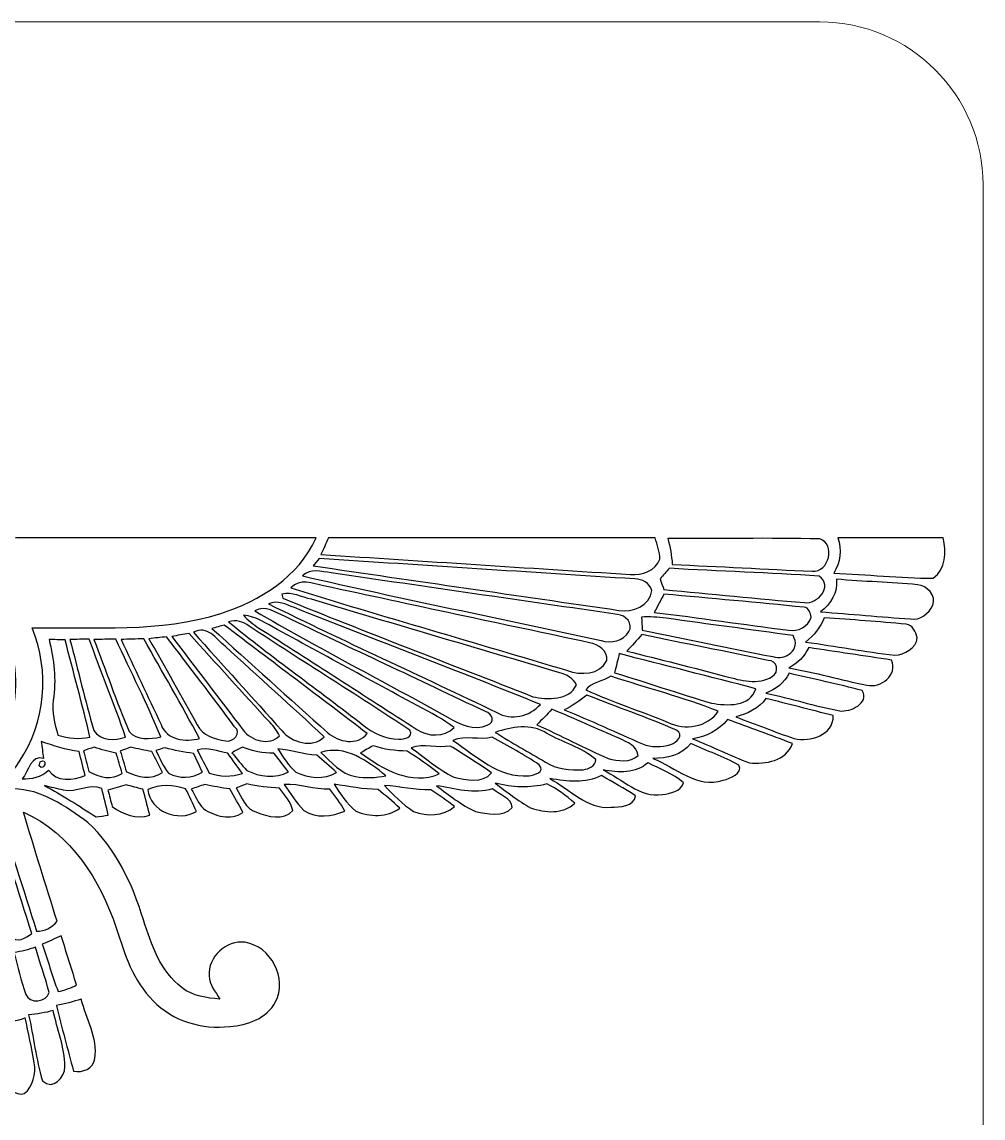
# Model space of a CAD drawing. Header units: millimetres. Extents: x -19.9 to 20.1, y -19.3 to 20.7.
# Drawn here: x 2.39 to 20.07, y 0.52 to 20.68 of the extents above; entities that cross this region are included whole.
import ezdxf

# ---------------------------------------------------------------- set-up
doc = ezdxf.new("R2010")
doc.units = ezdxf.units.MM
doc.header["$MEASUREMENT"] = 0
doc.layers.add('Layer 1', color=7, linetype='Continuous')

msp = doc.modelspace()

# ---------------------------------------------------------------- linework, layer by layer
at = {"layer": 'Layer 1', "color": 250, "lineweight": 18}
msp.add_open_spline([(-16.9282, 20.6845), (-16.9282, 20.6845), (17.0718, 20.6845), (17.0718, 20.6845), (18.7241, 20.6845), (20.0718, 19.3368), (20.0718, 17.6845), (20.0718, 17.6845), (20.0718, -16.3155), (20.0718, -16.3155), (20.0718, -17.9678), (18.7241, -19.3155), (17.0718, -19.3155), (17.0718, -19.3155), (-16.9282, -19.3155), (-16.9282, -19.3155), (-18.5805, -19.3155), (-19.9282, -17.9678), (-19.9282, -16.3155), (-19.9282, -16.3155), (-19.9282, 17.6845), (-19.9282, 17.6845), (-19.9282, 19.3368), (-18.5805, 20.6845), (-16.9282, 20.6845)], degree=3, knots=[0, 0, 0, 0, 0.125, 0.125, 0.125, 0.25, 0.25, 0.25, 0.375, 0.375, 0.375, 0.5, 0.5, 0.5, 0.625, 0.625, 0.625, 0.75, 0.75, 0.75, 0.875, 0.875, 0.875, 1, 1, 1, 1], dxfattribs=at)
at = {"layer": 'Layer 1', "color": 250}
for points, knots in [([(1.6316, 12.9882), (1.6076, 12.3867), (1.5568, 11.7877), (1.5085, 11.1883), (3.6071, 11.1965), (5.7065, 11.1912), (7.8048, 11.1905), (7.4831, 10.4786), (6.7751, 10.0305), (6.0522, 9.8033), (4.9308, 9.4439), (3.738, 9.5582), (2.5799, 9.5377), (2.9094, 8.7425), (2.8296, 7.7893), (2.3431, 7.0753), (1.7395, 6.1415), (0.5055, 5.685), (-0.5588, 6.0131), (-1.6626, 6.3182), (-2.4786, 7.4168), (-2.4391, 8.5637), (-2.4384, 8.8988), (-2.3502, 9.2244), (-2.2387, 9.5377), (-3.4477, 9.5631), (-4.6941, 9.4308), (-5.8642, 9.8083), (-6.5857, 10.0362), (-7.2824, 10.4902), (-7.6052, 11.1986), (-5.5855, 11.2056), (-3.5666, 11.2), (-1.5466, 11.2014), (-1.4873, 11.0299), (-1.4319, 10.8571), (-1.3811, 10.6825), (-1.3356, 10.6761), (-1.2898, 10.6726), (-1.2435, 10.6719), (-1.0082, 10.2803), (-0.7666, 9.8933), (-0.496, 9.5246), (-0.1538, 9.0593), (0.0967, 8.5009), (0.1062, 7.916), (0.0773, 7.8532), (0.0194, 7.7279), (-0.0095, 7.6651), (-0.3041, 7.8973), (-0.423, 8.2642), (-0.5613, 8.5979), (-0.8086, 9.2541), (-1.0351, 9.9176), (-1.2499, 10.5851), (-1.2633, 10.5826), (-1.2905, 10.577), (-1.3042, 10.5742), (-1.2965, 10.4263), (-1.2277, 10.2909), (-1.1871, 10.1508), (-2.1184, 9.3945), (-2.1784, 7.8581), (-1.3476, 7.0079), (-0.6798, 6.2791), (0.5186, 6.1447), (1.331, 6.7077), (2.238, 7.2849), (2.5389, 8.5877), (2.0302, 9.5232), (1.8926, 9.7924), (1.681, 10.0125), (1.4563, 10.2108), (1.4217, 9.2576), (1.4968, 8.3019), (1.6482, 7.3603), (1.3141, 6.9451), (0.8167, 6.652), (0.2776, 6.6294), (-0.3486, 6.5839), (-0.9641, 6.8972), (-1.3296, 7.4002), (-1.2354, 8.2105), (-1.1952, 9.0269), (-1.0922, 9.8365), (-0.8456, 9.2237), (-0.6682, 8.5817), (-0.3658, 7.9918), (-0.2833, 7.8539), (-0.1944, 7.6817), (-0.0251, 7.6397), (0.1277, 7.6676), (0.1676, 7.8394), (0.2152, 7.9622), (0.557, 9.0262), (0.9084, 10.0884), (1.1864, 11.1711), (1.324, 11.7796), (1.4831, 12.3825), (1.6316, 12.9882)], [0, 0, 0, 0, 0.030303, 0.030303, 0.030303, 0.0606061, 0.0606061, 0.0606061, 0.0909091, 0.0909091, 0.0909091, 0.1212121, 0.1212121, 0.1212121, 0.1515152, 0.1515152, 0.1515152, 0.1818182, 0.1818182, 0.1818182, 0.2121212, 0.2121212, 0.2121212, 0.2424242, 0.2424242, 0.2424242, 0.2727273, 0.2727273, 0.2727273, 0.3030303, 0.3030303, 0.3030303, 0.3333333, 0.3333333, 0.3333333, 0.3636364, 0.3636364, 0.3636364, 0.3939394, 0.3939394, 0.3939394, 0.4242424, 0.4242424, 0.4242424, 0.4545455, 0.4545455, 0.4545455, 0.4848485, 0.4848485, 0.4848485, 0.5151515, 0.5151515, 0.5151515, 0.5454545, 0.5454545, 0.5454545, 0.5757576, 0.5757576, 0.5757576, 0.6060606, 0.6060606, 0.6060606, 0.6363636, 0.6363636, 0.6363636, 0.6666667, 0.6666667, 0.6666667, 0.6969697, 0.6969697, 0.6969697, 0.7272727, 0.7272727, 0.7272727, 0.7575758, 0.7575758, 0.7575758, 0.7878788, 0.7878788, 0.7878788, 0.8181818, 0.8181818, 0.8181818, 0.8484848, 0.8484848, 0.8484848, 0.8787879, 0.8787879, 0.8787879, 0.9090909, 0.9090909, 0.9090909, 0.9393939, 0.9393939, 0.9393939, 0.969697, 0.969697, 0.969697, 1, 1, 1, 1]), ([(8.0302, 11.1928), (10.0339, 11.1921), (12.0377, 11.1921), (14.0415, 11.1928), (14.0725, 11.0626), (14.1329, 10.9353), (14.1262, 10.7991), (14.0493, 10.5878), (13.7956, 10.5003), (13.5878, 10.519), (11.6895, 10.6386), (9.7923, 10.7659), (7.894, 10.8852), (7.9402, 10.9871), (7.9854, 11.0898), (8.0302, 11.1928)], [0, 0, 0, 0, 0.2, 0.2, 0.2, 0.4, 0.4, 0.4, 0.6, 0.6, 0.6, 0.8, 0.8, 0.8, 1, 1, 1, 1]), ([(14.2737, 11.184), (15.2054, 11.1741), (16.1364, 11.1971), (17.067, 11.1731), (17.3686, 11.088), (17.2363, 10.5486), (16.9308, 10.5808), (16.0722, 10.6139), (15.2146, 10.6675), (14.3555, 10.7014), (14.3453, 10.8651), (14.3136, 11.0256), (14.2737, 11.184)], [0, 0, 0, 0, 0.25, 0.25, 0.25, 0.5, 0.5, 0.5, 0.75, 0.75, 0.75, 1, 1, 1, 1]), ([(17.3984, 11.1949), (18.0454, 11.1885), (18.6924, 11.1949), (19.3394, 11.1913), (19.3944, 10.9359), (19.3952, 10.6138), (19.1521, 10.4519), (18.5425, 10.4473), (17.9343, 10.5249), (17.3247, 10.5408), (17.4443, 10.7412), (17.481, 10.973), (17.3984, 11.1949)], [0, 0, 0, 0, 0.25, 0.25, 0.25, 0.5, 0.5, 0.5, 0.75, 0.75, 0.75, 1, 1, 1, 1]), ([(7.7501, 10.6783), (7.7776, 10.7121), (7.833, 10.7809), (7.8605, 10.8158), (9.7952, 10.6832), (11.7315, 10.564), (13.6665, 10.4366), (13.8002, 10.4366), (13.941, 10.3622), (13.9777, 10.2246), (13.9488, 9.9445), (13.6224, 9.8136), (13.3748, 9.8598), (11.5001, 10.1325), (9.6241, 10.4031), (7.7501, 10.6783)], [0, 0, 0, 0, 0.2, 0.2, 0.2, 0.4, 0.4, 0.4, 0.6, 0.6, 0.6, 0.8, 0.8, 0.8, 1, 1, 1, 1]), ([(7.5541, 10.4938), (7.7015, 10.6405), (7.904, 10.5696), (8.0822, 10.5495), (9.8379, 10.2902), (11.5941, 10.0408), (13.3498, 9.7829), (13.4952, 9.7773), (13.6515, 9.6094), (13.5538, 9.4683), (13.4567, 9.2894), (13.2295, 9.2474), (13.0479, 9.3028), (11.2187, 9.7064), (9.379, 10.069), (7.5541, 10.4938)], [0, 0, 0, 0, 0.2, 0.2, 0.2, 0.4, 0.4, 0.4, 0.6, 0.6, 0.6, 0.8, 0.8, 0.8, 1, 1, 1, 1]), ([(14.1297, 10.4416), (14.1883, 10.5054), (14.2461, 10.5682), (14.3047, 10.6328), (15.2226, 10.5792), (16.1416, 10.5538), (17.0578, 10.4864), (17.316, 10.3072), (17.0316, 9.9667), (16.7861, 10.0024), (15.9236, 10.068), (15.0631, 10.1657), (14.2006, 10.2412), (14.1833, 10.2909), (14.148, 10.3915), (14.1297, 10.4416)], [0, 0, 0, 0, 0.2, 0.2, 0.2, 0.4, 0.4, 0.4, 0.6, 0.6, 0.6, 0.8, 0.8, 0.8, 1, 1, 1, 1]), ([(7.3405, 10.2709), (7.5056, 10.4596), (7.7384, 10.3474), (7.9416, 10.3114), (9.5721, 9.959), (11.2034, 9.6122), (12.8343, 9.263), (12.9951, 9.2404), (13.1754, 9.1159), (13.1528, 8.9342), (13.0184, 8.6693), (12.673, 8.6657), (12.4265, 8.7518), (10.7328, 9.2637), (9.0303, 9.747), (7.3405, 10.2709)], [0, 0, 0, 0, 0.2, 0.2, 0.2, 0.4, 0.4, 0.4, 0.6, 0.6, 0.6, 0.8, 0.8, 0.8, 1, 1, 1, 1]), ([(17.3767, 10.433), (17.8724, 10.3875), (18.3719, 10.3786), (18.8675, 10.33), (19.0443, 10.3162), (19.215, 10.1324), (19.148, 9.9518), (19.0757, 9.8026), (18.9127, 9.6703), (18.7384, 9.7013), (18.186, 9.7419), (17.6339, 9.7902), (17.0814, 9.8308), (17.2695, 9.9775), (17.4007, 10.1839), (17.3767, 10.433)], [0, 0, 0, 0, 0.2, 0.2, 0.2, 0.4, 0.4, 0.4, 0.6, 0.6, 0.6, 0.8, 0.8, 0.8, 1, 1, 1, 1]), ([(7.1761, 10.1586), (7.362, 10.2048), (7.5402, 10.1028), (7.7173, 10.0626), (9.2395, 9.6093), (10.7618, 9.1623), (12.2844, 8.7111), (12.4096, 8.6787), (12.5299, 8.6085), (12.5927, 8.4899), (12.4646, 8.1968), (12.0512, 8.2127), (11.7901, 8.2712), (10.2587, 8.8769), (8.7174, 9.4604), (7.1938, 10.0827), (7.1938, 10.0827), (7.1761, 10.1586), (7.1761, 10.1586)], [0, 0, 0, 0, 0.1666667, 0.1666667, 0.1666667, 0.3333333, 0.3333333, 0.3333333, 0.5, 0.5, 0.5, 0.6666667, 0.6666667, 0.6666667, 0.8333333, 0.8333333, 0.8333333, 1, 1, 1, 1]), ([(14.2021, 10.1594), (15.0604, 10.0776), (15.9208, 10.0053), (16.7784, 9.9157), (16.8683, 9.915), (16.8955, 9.8049), (16.9093, 9.7347), (16.8631, 9.5594), (16.6641, 9.4616), (16.4933, 9.4951), (15.6689, 9.5985), (14.8469, 9.7223), (14.0225, 9.8229), (14.0835, 9.9344), (14.1449, 10.0458), (14.2021, 10.1594)], [0, 0, 0, 0, 0.2, 0.2, 0.2, 0.4, 0.4, 0.4, 0.6, 0.6, 0.6, 0.8, 0.8, 0.8, 1, 1, 1, 1]), ([(6.679, 9.8482), (6.8737, 9.9632), (7.0568, 9.8207), (7.2325, 9.7434), (8.4591, 9.1564), (9.6931, 8.5852), (10.9176, 7.9957), (11.0506, 7.9682), (11.1021, 7.7936), (10.9536, 7.7474), (10.7137, 7.6317), (10.4456, 7.7657), (10.235, 7.8857), (9.0539, 8.5478), (7.847, 9.1645), (6.679, 9.8482)], [0, 0, 0, 0, 0.2, 0.2, 0.2, 0.4, 0.4, 0.4, 0.6, 0.6, 0.6, 0.8, 0.8, 0.8, 1, 1, 1, 1]), ([(6.9301, 9.9793), (7.0921, 10.0551), (7.2543, 9.9669), (7.405, 9.9091), (8.9106, 9.3083), (10.429, 8.7396), (11.9301, 8.1272), (11.7343, 7.9074), (11.3871, 7.8263), (11.1285, 7.9804), (9.7319, 8.6528), (8.3194, 9.2917), (6.9301, 9.9793)], [0, 0, 0, 0, 0.25, 0.25, 0.25, 0.5, 0.5, 0.5, 0.75, 0.75, 0.75, 1, 1, 1, 1]), ([(6.1943, 9.6506), (6.3326, 9.6883), (6.4627, 9.6552), (6.5718, 9.568), (7.5525, 8.9249), (8.5505, 8.3054), (9.5266, 7.6549), (9.6078, 7.5209), (9.4229, 7.4877), (9.3269, 7.4926), (9.0835, 7.4926), (8.8528, 7.5911), (8.6708, 7.7481), (7.8513, 8.3901), (6.9979, 8.9891), (6.1943, 9.6506)], [0, 0, 0, 0, 0.2, 0.2, 0.2, 0.4, 0.4, 0.4, 0.6, 0.6, 0.6, 0.8, 0.8, 0.8, 1, 1, 1, 1]), ([(6.4685, 9.7686), (6.6999, 9.7555), (6.8894, 9.6109), (7.088, 9.5082), (8.0669, 8.9741), (9.0469, 8.4407), (10.028, 7.9094), (10.1381, 7.8495), (10.2422, 7.7772), (10.3427, 7.7013), (10.1533, 7.526), (9.864, 7.5288), (9.6583, 7.6706), (8.6885, 8.2901), (7.724, 8.9177), (6.7528, 9.534), (6.6488, 9.6), (6.5507, 9.6776), (6.4685, 9.7686)], [0, 0, 0, 0, 0.1666667, 0.1666667, 0.1666667, 0.3333333, 0.3333333, 0.3333333, 0.5, 0.5, 0.5, 0.6666667, 0.6666667, 0.6666667, 0.8333333, 0.8333333, 0.8333333, 1, 1, 1, 1]), ([(13.7904, 9.7367), (13.941, 9.7434), (14.0909, 9.7367), (14.2405, 9.7149), (15.0184, 9.6044), (15.7977, 9.5046), (16.5759, 9.3952), (16.729, 9.1412), (16.444, 8.932), (16.2037, 9.0075), (15.4026, 9.1642), (14.6039, 9.3342), (13.8034, 9.4951), (13.8002, 9.5551), (13.7942, 9.6761), (13.7904, 9.7367)], [0, 0, 0, 0, 0.2, 0.2, 0.2, 0.4, 0.4, 0.4, 0.6, 0.6, 0.6, 0.8, 0.8, 0.8, 1, 1, 1, 1]), ([(17.1511, 9.7245), (17.6534, 9.6839), (18.1565, 9.6557), (18.6571, 9.6028), (18.7756, 9.6), (18.8377, 9.4574), (18.8567, 9.3562), (18.8515, 9.1558), (18.62, 9.045), (18.4465, 9.0348), (17.8986, 9.0997), (17.355, 9.1985), (16.8085, 9.2772), (16.9577, 9.3975), (17.083, 9.5442), (17.1511, 9.7245)], [0, 0, 0, 0, 0.2, 0.2, 0.2, 0.4, 0.4, 0.4, 0.6, 0.6, 0.6, 0.8, 0.8, 0.8, 1, 1, 1, 1]), ([(5.5487, 9.4575), (5.8051, 9.5884), (5.9604, 9.3425), (6.1304, 9.2), (6.7361, 8.6412), (7.3535, 8.0961), (7.9546, 7.5338), (7.7341, 7.3112), (7.3521, 7.4297), (7.1728, 7.6492), (6.6335, 8.2538), (6.0856, 8.8511), (5.5487, 9.4575)], [0, 0, 0, 0, 0.25, 0.25, 0.25, 0.5, 0.5, 0.5, 0.75, 0.75, 0.75, 1, 1, 1, 1]), ([(5.8873, 9.5262), (5.9445, 9.5421), (6.0581, 9.5731), (6.1152, 9.589), (6.9887, 8.9219), (7.8692, 8.264), (8.7417, 7.5948), (8.5688, 7.3566), (8.2125, 7.4413), (8.017, 7.6071), (7.3062, 8.246), (6.5975, 8.8866), (5.8873, 9.5262)], [0, 0, 0, 0, 0.25, 0.25, 0.25, 0.5, 0.5, 0.5, 0.75, 0.75, 0.75, 1, 1, 1, 1]), ([(2.8921, 9.3243), (2.9659, 9.3222), (3.1151, 9.3162), (3.1888, 9.3141), (3.3388, 8.7179), (3.5056, 8.1267), (3.6439, 7.5283), (3.4464, 7.479), (3.246, 7.5114), (3.0534, 7.5629), (3.0026, 7.7728), (2.9295, 7.987), (2.9705, 8.2064), (3.029, 8.5803), (2.9817, 8.9596), (2.8921, 9.3243)], [0, 0, 0, 0, 0.2, 0.2, 0.2, 0.4, 0.4, 0.4, 0.6, 0.6, 0.6, 0.8, 0.8, 0.8, 1, 1, 1, 1]), ([(3.2749, 9.3235), (3.3931, 9.3256), (3.5109, 9.3281), (3.6294, 9.3302), (3.8503, 8.728), (4.0941, 8.1346), (4.2994, 7.5268), (4.105, 7.4601), (3.8372, 7.4601), (3.7162, 7.6496), (3.555, 8.2034), (3.4255, 8.7665), (3.2749, 9.3235)], [0, 0, 0, 0, 0.25, 0.25, 0.25, 0.5, 0.5, 0.5, 0.75, 0.75, 0.75, 1, 1, 1, 1]), ([(3.7162, 9.3235), (3.851, 9.3256), (3.9865, 9.3281), (4.1209, 9.3302), (4.3953, 8.7301), (4.6969, 8.1417), (4.9495, 7.5317), (4.7555, 7.4897), (4.5064, 7.4643), (4.3639, 7.6309), (4.1297, 8.1875), (3.9364, 8.7605), (3.7162, 9.3235)], [0, 0, 0, 0, 0.25, 0.25, 0.25, 0.5, 0.5, 0.5, 0.75, 0.75, 0.75, 1, 1, 1, 1]), ([(4.2158, 9.3228), (4.3555, 9.3281), (4.4952, 9.3323), (4.6352, 9.3372), (4.9771, 8.7252), (5.3277, 8.1177), (5.6618, 7.5021), (5.4113, 7.4326), (5.0494, 7.4732), (4.9545, 7.7575), (4.7089, 8.2793), (4.4624, 8.801), (4.2158, 9.3228)], [0, 0, 0, 0, 0.25, 0.25, 0.25, 0.5, 0.5, 0.5, 0.75, 0.75, 0.75, 1, 1, 1, 1]), ([(4.7301, 9.3373), (4.8381, 9.3496), (4.9464, 9.3613), (5.055, 9.3736), (5.4706, 8.8208), (5.8967, 8.2751), (6.3063, 7.7184), (6.4404, 7.6122), (6.2806, 7.4224), (6.1412, 7.4594), (5.9408, 7.4856), (5.7091, 7.5565), (5.6195, 7.7561), (5.3238, 8.2835), (5.0271, 8.8106), (4.7301, 9.3373)], [0, 0, 0, 0, 0.2, 0.2, 0.2, 0.4, 0.4, 0.4, 0.6, 0.6, 0.6, 0.8, 0.8, 0.8, 1, 1, 1, 1]), ([(5.1501, 9.3807), (5.2548, 9.398), (5.3614, 9.4149), (5.4669, 9.4315), (5.9643, 8.8871), (6.4575, 8.3379), (6.957, 7.7953), (7.0237, 7.7205), (7.0886, 7.6432), (7.132, 7.5519), (6.9492, 7.361), (6.6074, 7.4602), (6.4642, 7.6549), (6.026, 8.2303), (5.5875, 8.8053), (5.1501, 9.3807)], [0, 0, 0, 0, 0.2, 0.2, 0.2, 0.4, 0.4, 0.4, 0.6, 0.6, 0.6, 0.8, 0.8, 0.8, 1, 1, 1, 1]), ([(13.5168, 9.1087), (13.6128, 9.2085), (13.7063, 9.3098), (13.7969, 9.4149), (14.5695, 9.2484), (15.3474, 9.1066), (16.1193, 8.9372), (16.2833, 8.945), (16.3313, 8.7164), (16.1937, 8.642), (15.934, 8.4811), (15.6123, 8.5696), (15.3396, 8.6455), (14.7325, 8.8018), (14.1268, 8.963), (13.5168, 9.1087)], [0, 0, 0, 0, 0.2, 0.2, 0.2, 0.4, 0.4, 0.4, 0.6, 0.6, 0.6, 0.8, 0.8, 0.8, 1, 1, 1, 1]), ([(16.8644, 9.1731), (17.3731, 9.098), (17.8818, 9.0239), (18.3898, 8.9438), (18.5063, 8.6672), (18.1926, 8.4234), (17.9355, 8.4827), (17.4543, 8.5804), (16.9816, 8.7177), (16.4975, 8.8002), (16.6598, 8.8814), (16.7854, 9.0101), (16.8644, 9.1731)], [0, 0, 0, 0, 0.25, 0.25, 0.25, 0.5, 0.5, 0.5, 0.75, 0.75, 0.75, 1, 1, 1, 1]), ([(13.3794, 9.0637), (14.2179, 8.8475), (15.0568, 8.6341), (15.8947, 8.4174), (15.786, 8.0834), (15.3578, 8.0999), (15.0759, 8.1522), (14.4779, 8.3278), (13.8888, 8.531), (13.2926, 8.7127), (13.325, 8.8284), (13.3526, 8.9466), (13.3794, 9.0637)], [0, 0, 0, 0, 0.25, 0.25, 0.25, 0.5, 0.5, 0.5, 0.75, 0.75, 0.75, 1, 1, 1, 1]), ([(16.5048, 8.702), (16.9521, 8.5926), (17.4058, 8.5044), (17.8499, 8.382), (17.9875, 8.1478), (17.6266, 7.9869), (17.4347, 8.0088), (16.9775, 8.1012), (16.5295, 8.2374), (16.074, 8.3379), (16.2575, 8.4081), (16.4173, 8.5217), (16.5048, 8.702)], [0, 0, 0, 0, 0.25, 0.25, 0.25, 0.5, 0.5, 0.5, 0.75, 0.75, 0.75, 1, 1, 1, 1]), ([(12.7627, 8.3986), (12.8784, 8.5334), (13.077, 8.5542), (13.2252, 8.6477), (13.8838, 8.4329), (14.5559, 8.2547), (15.2014, 8.0028), (15.0011, 7.7076), (14.5858, 7.6462), (14.2782, 7.7982), (13.7759, 8.0057), (13.2555, 8.1708), (12.7627, 8.3986)], [0, 0, 0, 0, 0.25, 0.25, 0.25, 0.5, 0.5, 0.5, 0.75, 0.75, 0.75, 1, 1, 1, 1]), ([(12.3669, 8.0283), (12.5154, 8.1027), (12.6572, 8.1916), (12.7831, 8.301), (13.3314, 8.0826), (13.8909, 7.89), (14.432, 7.6561), (14.5763, 7.5658), (14.4401, 7.4233), (14.3258, 7.3922), (14.1579, 7.345), (13.9692, 7.3305), (13.8076, 7.4035), (13.3257, 7.6092), (12.8541, 7.8371), (12.3669, 8.0283)], [0, 0, 0, 0, 0.2, 0.2, 0.2, 0.4, 0.4, 0.4, 0.6, 0.6, 0.6, 0.8, 0.8, 0.8, 1, 1, 1, 1]), ([(15.5263, 7.8979), (15.7394, 7.9579), (15.9469, 8.0507), (16.0774, 8.238), (16.4901, 8.1346), (16.9025, 8.0291), (17.316, 7.9233), (17.3202, 7.5614), (16.8891, 7.4326), (16.5981, 7.5014), (16.2379, 7.6245), (15.8841, 7.7663), (15.5263, 7.8979)], [0, 0, 0, 0, 0.25, 0.25, 0.25, 0.5, 0.5, 0.5, 0.75, 0.75, 0.75, 1, 1, 1, 1]), ([(11.8625, 7.7555), (11.9588, 7.8479), (12.0523, 7.9428), (12.1426, 8.0405), (12.5603, 7.8659), (12.972, 7.6779), (13.3886, 7.5001), (13.5287, 7.4355), (13.7086, 7.3688), (13.7259, 7.1896), (13.5819, 7.052), (13.3533, 7.0891), (13.178, 7.1339), (12.7339, 7.3286), (12.3042, 7.5551), (11.8625, 7.7555)], [0, 0, 0, 0, 0.2, 0.2, 0.2, 0.4, 0.4, 0.4, 0.6, 0.6, 0.6, 0.8, 0.8, 0.8, 1, 1, 1, 1]), ([(11.1004, 7.6151), (11.3982, 7.7184), (11.7626, 7.7823), (12.0434, 7.5985), (12.3404, 7.4298), (12.689, 7.3406), (12.9486, 7.1134), (12.9479, 6.9885), (12.8206, 6.942), (12.7165, 6.9282), (12.4791, 6.9074), (12.2286, 6.9377), (12.024, 7.0672), (11.7157, 7.2496), (11.401, 7.421), (11.1004, 7.6151)], [0, 0, 0, 0, 0.2, 0.2, 0.2, 0.4, 0.4, 0.4, 0.6, 0.6, 0.6, 0.8, 0.8, 0.8, 1, 1, 1, 1]), ([(15.37, 7.8524), (15.7689, 7.7032), (16.1701, 7.5614), (16.5666, 7.4079), (16.4519, 7.0919), (16.0681, 7.0202), (15.7746, 7.0562), (15.4186, 7.1843), (15.0821, 7.3624), (14.7275, 7.494), (14.9794, 7.5356), (15.2116, 7.6489), (15.37, 7.8524)], [0, 0, 0, 0, 0.25, 0.25, 0.25, 0.5, 0.5, 0.5, 0.75, 0.75, 0.75, 1, 1, 1, 1]), ([(10.3167, 7.4681), (10.5491, 7.5651), (10.8046, 7.4621), (11.0448, 7.5288), (11.332, 7.3574), (11.6329, 7.2067), (11.9098, 7.0173), (12.0234, 6.8783), (11.8191, 6.8321), (11.7158, 6.8155), (11.164, 6.77), (10.7432, 7.1859), (10.3167, 7.4681)], [0, 0, 0, 0, 0.25, 0.25, 0.25, 0.5, 0.5, 0.5, 0.75, 0.75, 0.75, 1, 1, 1, 1]), ([(2.7497, 7.4484), (2.9754, 7.3669), (3.2054, 7.2935), (3.445, 7.2646), (3.4827, 7.1171), (3.5201, 6.9704), (3.555, 6.8218), (3.3406, 6.7329), (3.0202, 6.6987), (2.8812, 6.921), (2.7514, 6.7908), (2.575, 6.7509), (2.3965, 6.7619), (2.5193, 6.8899), (2.562, 7.2187), (2.7916, 7.1362), (2.7758, 7.2402), (2.7613, 7.3443), (2.7497, 7.4484)], [0, 0, 0, 0, 0.1666667, 0.1666667, 0.1666667, 0.3333333, 0.3333333, 0.3333333, 0.5, 0.5, 0.5, 0.6666667, 0.6666667, 0.6666667, 0.8333333, 0.8333333, 0.8333333, 1, 1, 1, 1]), ([(3.5233, 7.2778), (3.5886, 7.299), (3.6542, 7.3198), (3.7201, 7.3399), (3.8531, 7.2983), (3.989, 7.2647), (4.1258, 7.2344), (4.1643, 7.1092), (4.202, 6.9846), (4.2394, 6.8591), (4.0436, 6.7313), (3.8119, 6.7836), (3.6228, 6.8964), (3.5903, 7.0238), (3.5572, 7.1504), (3.5233, 7.2778)], [0, 0, 0, 0, 0.2, 0.2, 0.2, 0.4, 0.4, 0.4, 0.6, 0.6, 0.6, 0.8, 0.8, 0.8, 1, 1, 1, 1]), ([(4.2027, 7.2712), (4.2499, 7.2885), (4.3438, 7.3242), (4.3907, 7.3414), (4.5202, 7.3111), (4.6507, 7.2857), (4.7816, 7.2628), (4.8483, 7.1361), (4.9135, 7.0077), (4.977, 6.8789), (4.7699, 6.7343), (4.5248, 6.7879), (4.3149, 6.8913), (4.2778, 7.0186), (4.2401, 7.1446), (4.2027, 7.2712)], [0, 0, 0, 0, 0.2, 0.2, 0.2, 0.4, 0.4, 0.4, 0.6, 0.6, 0.6, 0.8, 0.8, 0.8, 1, 1, 1, 1]), ([(4.8583, 7.2807), (4.9003, 7.2938), (4.9842, 7.3206), (5.0262, 7.3333), (5.1969, 7.2807), (5.373, 7.2465), (5.5515, 7.2285), (5.6058, 7.1128), (5.6594, 6.9971), (5.7123, 6.8807), (5.5211, 6.7674), (5.2876, 6.7597), (5.0911, 6.8645), (4.9832, 6.9833), (4.9338, 7.1417), (4.8583, 7.2807)], [0, 0, 0, 0, 0.2, 0.2, 0.2, 0.4, 0.4, 0.4, 0.6, 0.6, 0.6, 0.8, 0.8, 0.8, 1, 1, 1, 1]), ([(5.6196, 7.2893), (5.8091, 7.3458), (5.9964, 7.2706), (6.1806, 7.2301), (6.2702, 7.1062), (6.3608, 6.9831), (6.4501, 6.8589), (6.2483, 6.7909), (6.038, 6.7993), (5.8373, 6.866), (5.7657, 7.0078), (5.6913, 7.1482), (5.6196, 7.2893)], [0, 0, 0, 0, 0.25, 0.25, 0.25, 0.5, 0.5, 0.5, 0.75, 0.75, 0.75, 1, 1, 1, 1]), ([(6.257, 7.2409), (6.3215, 7.2748), (6.3864, 7.309), (6.4517, 7.3429), (6.6348, 7.2692), (6.8288, 7.2265), (7.0271, 7.2307), (7.1174, 7.1178), (7.207, 7.0035), (7.2941, 6.8871), (7.0546, 6.7675), (6.7632, 6.7915), (6.5314, 6.9153), (6.4284, 7.0145), (6.3469, 7.1316), (6.257, 7.2409)], [0, 0, 0, 0, 0.2, 0.2, 0.2, 0.4, 0.4, 0.4, 0.6, 0.6, 0.6, 0.8, 0.8, 0.8, 1, 1, 1, 1]), ([(7.0993, 7.3104), (7.3417, 7.2938), (7.5713, 7.2003), (7.8158, 7.1954), (7.9403, 7.0927), (8.062, 6.9855), (8.1813, 6.8761), (7.9513, 6.7378), (7.6652, 6.7727), (7.4337, 6.8856), (7.2933, 7.0013), (7.1984, 7.1604), (7.0993, 7.3104)], [0, 0, 0, 0, 0.25, 0.25, 0.25, 0.5, 0.5, 0.5, 0.75, 0.75, 0.75, 1, 1, 1, 1]), ([(7.8896, 7.2439), (8.3334, 7.398), (8.7589, 7.0795), (9.0894, 6.8163), (8.9035, 6.7807), (8.7127, 6.7655), (8.5267, 6.8054), (8.2565, 6.842), (8.0851, 7.0795), (7.8896, 7.2439)], [0, 0, 0, 0, 0.3333333, 0.3333333, 0.3333333, 0.6666667, 0.6666667, 0.6666667, 1, 1, 1, 1]), ([(8.622, 7.2366), (8.6996, 7.2807), (8.7762, 7.3248), (8.8534, 7.3696), (9.0549, 7.3008), (9.2658, 7.273), (9.4789, 7.2705), (9.6807, 7.1389), (9.8797, 7.0027), (10.0698, 6.8546), (9.5576, 6.6235), (9.0309, 6.9421), (8.622, 7.2366)], [0, 0, 0, 0, 0.25, 0.25, 0.25, 0.5, 0.5, 0.5, 0.75, 0.75, 0.75, 1, 1, 1, 1]), ([(9.5533, 7.3321), (9.7857, 7.4125), (10.0316, 7.319), (10.2697, 7.3638), (10.5276, 7.2047), (10.7827, 7.0435), (11.0317, 6.871), (10.8624, 6.6621), (10.5643, 6.7475), (10.3385, 6.7898), (10.0556, 6.9348), (9.8083, 7.1423), (9.5533, 7.3321)], [0, 0, 0, 0, 0.25, 0.25, 0.25, 0.5, 0.5, 0.5, 0.75, 0.75, 0.75, 1, 1, 1, 1]), ([(13.996, 7.136), (14.2557, 7.1395), (14.5277, 7.1893), (14.6956, 7.408), (14.9895, 7.2736), (15.2999, 7.1713), (15.58, 7.0094), (15.664, 6.8496), (15.4114, 6.772), (15.2943, 6.7335), (14.8064, 6.5758), (14.4176, 6.9716), (13.996, 7.136)], [0, 0, 0, 0, 0.25, 0.25, 0.25, 0.5, 0.5, 0.5, 0.75, 0.75, 0.75, 1, 1, 1, 1]), ([(2.7292, 7.0723), (2.7292, 7.0723), (2.7112, 7.0007), (2.7112, 7.0007), (2.811, 6.8733), (2.8749, 7.1707), (2.7292, 7.0723)], [0, 0, 0, 0, 0.5, 0.5, 0.5, 1, 1, 1, 1]), ([(13.0828, 6.9231), (13.3643, 6.8755), (13.6811, 6.8487), (13.909, 7.0572), (14.1263, 6.9369), (14.3736, 6.8589), (14.5598, 6.6885), (14.5161, 6.5266), (14.3157, 6.4934), (14.1732, 6.4709), (13.7492, 6.4059), (13.4387, 6.7605), (13.0828, 6.9231)], [0, 0, 0, 0, 0.25, 0.25, 0.25, 0.5, 0.5, 0.5, 0.75, 0.75, 0.75, 1, 1, 1, 1]), ([(2.8074, 6.6344), (2.9245, 6.6076), (3.0413, 6.5751), (3.1598, 6.5519), (3.3987, 6.4961), (3.6258, 6.6852), (3.8633, 6.5808), (3.9028, 6.4174), (3.9444, 6.2538), (3.9811, 6.0897), (3.9257, 6.0823), (3.8128, 6.0693), (3.7567, 6.0626), (3.4445, 6.2601), (3.1355, 6.4622), (2.8074, 6.6344)], [0, 0, 0, 0, 0.2, 0.2, 0.2, 0.4, 0.4, 0.4, 0.6, 0.6, 0.6, 0.8, 0.8, 0.8, 1, 1, 1, 1]), ([(4.707, 6.5657), (4.9346, 6.6585), (5.1731, 6.6539), (5.4048, 6.5773), (5.4736, 6.4383), (5.5399, 6.2986), (5.6038, 6.1575), (5.2694, 5.9621), (4.7504, 6.1561), (4.707, 6.5657)], [0, 0, 0, 0, 0.3333333, 0.3333333, 0.3333333, 0.6666667, 0.6666667, 0.6666667, 1, 1, 1, 1]), ([(5.5087, 6.5715), (5.5905, 6.5998), (5.6724, 6.6287), (5.7549, 6.6569), (5.907, 6.623), (6.0608, 6.5945), (6.2167, 6.5744), (6.2989, 6.4304), (6.3811, 6.2854), (6.4587, 6.1394), (6.2319, 5.9905), (5.9419, 6.0709), (5.7316, 6.2117), (5.6269, 6.3087), (5.5821, 6.4523), (5.5087, 6.5715)], [0, 0, 0, 0, 0.2, 0.2, 0.2, 0.4, 0.4, 0.4, 0.6, 0.6, 0.6, 0.8, 0.8, 0.8, 1, 1, 1, 1]), ([(6.3366, 6.5932), (6.3845, 6.6112), (6.4798, 6.6476), (6.5278, 6.6656), (6.726, 6.6208), (6.9296, 6.5982), (7.1328, 6.589), (7.2181, 6.4557), (7.3476, 6.3378), (7.3744, 6.177), (7.2083, 5.9812), (6.9137, 6.0679), (6.7073, 6.1445), (6.5002, 6.2059), (6.4371, 6.4281), (6.3366, 6.5932)], [0, 0, 0, 0, 0.2, 0.2, 0.2, 0.4, 0.4, 0.4, 0.6, 0.6, 0.6, 0.8, 0.8, 0.8, 1, 1, 1, 1]), ([(7.2189, 6.6584), (7.5018, 6.6693), (7.7717, 6.5553), (8.056, 6.5723), (8.1565, 6.4435), (8.2507, 6.3095), (8.334, 6.1676), (8.0973, 6.065), (7.8073, 6.0279), (7.5812, 6.1765), (7.4383, 6.3183), (7.3317, 6.4926), (7.2189, 6.6584)], [0, 0, 0, 0, 0.25, 0.25, 0.25, 0.5, 0.5, 0.5, 0.75, 0.75, 0.75, 1, 1, 1, 1]), ([(8.1342, 6.6591), (8.4037, 6.6227), (8.6711, 6.5642), (8.9449, 6.5649), (9.0811, 6.4534), (9.2141, 6.3398), (9.3442, 6.222), (9.1139, 6.0498), (8.789, 6.0555), (8.5339, 6.1669), (8.3642, 6.2957), (8.2566, 6.489), (8.1342, 6.6591)], [0, 0, 0, 0, 0.25, 0.25, 0.25, 0.5, 0.5, 0.5, 0.75, 0.75, 0.75, 1, 1, 1, 1]), ([(11.0991, 6.6794), (11.412, 6.6011), (11.7344, 6.5831), (12.0477, 6.667), (12.2382, 6.5795), (12.4061, 6.4508), (12.5631, 6.3132), (12.3458, 6.1005), (12.0138, 6.1372), (11.7506, 6.2257), (11.521, 6.3573), (11.3097, 6.5199), (11.0991, 6.6794)], [0, 0, 0, 0, 0.25, 0.25, 0.25, 0.5, 0.5, 0.5, 0.75, 0.75, 0.75, 1, 1, 1, 1]), ([(12.1057, 6.7646), (12.4214, 6.7149), (12.758, 6.6648), (13.054, 6.8211), (13.2603, 6.6959), (13.477, 6.5868), (13.6766, 6.45), (13.6579, 6.2355), (13.3828, 6.2503), (13.2244, 6.2365), (12.7795, 6.2023), (12.4666, 6.5692), (12.1057, 6.7646)], [0, 0, 0, 0, 0.25, 0.25, 0.25, 0.5, 0.5, 0.5, 0.75, 0.75, 0.75, 1, 1, 1, 1]), ([(1.9231, 6.2958), (2.0261, 6.3868), (2.1287, 6.4796), (2.23, 6.5731), (2.756, 6.5759), (3.1973, 6.2489), (3.6076, 5.9578), (4.1173, 5.4794), (4.4299, 4.8275), (4.6275, 4.1653), (4.7735, 3.7096), (4.9418, 3.2153), (5.3404, 2.9155), (5.5369, 2.7595), (5.7934, 2.7288), (6.0357, 2.7094), (5.9525, 2.841), (5.8417, 2.9698), (5.8361, 3.1342), (5.8121, 3.4813), (6.15, 3.8006), (6.4968, 3.7522), (6.9717, 3.6813), (7.2832, 3.0855), (7.056, 2.6572), (6.9004, 2.3489), (6.5402, 2.229), (6.2174, 2.205), (5.708, 2.1422), (5.1651, 2.302), (4.807, 2.6784), (4.4408, 3.0393), (4.2796, 3.5395), (4.129, 4.0175), (3.8337, 4.8931), (3.2954, 5.7567), (2.4226, 6.1469), (2.6219, 5.4766), (2.8311, 4.8095), (3.0396, 4.1417), (2.9436, 4.0242), (2.8166, 3.9526), (2.6621, 3.9554), (2.4187, 4.7365), (2.1682, 5.5151), (1.9231, 6.2958)], [0, 0, 0, 0, 0.0666667, 0.0666667, 0.0666667, 0.1333333, 0.1333333, 0.1333333, 0.2, 0.2, 0.2, 0.2666667, 0.2666667, 0.2666667, 0.3333333, 0.3333333, 0.3333333, 0.4, 0.4, 0.4, 0.4666667, 0.4666667, 0.4666667, 0.5333333, 0.5333333, 0.5333333, 0.6, 0.6, 0.6, 0.6666667, 0.6666667, 0.6666667, 0.7333333, 0.7333333, 0.7333333, 0.8, 0.8, 0.8, 0.8666667, 0.8666667, 0.8666667, 0.9333333, 0.9333333, 0.9333333, 1, 1, 1, 1]), ([(3.9746, 6.5519), (4.0868, 6.5823), (4.2, 6.6144), (4.3112, 6.6489), (4.4124, 6.6221), (4.5144, 6.5946), (4.6174, 6.5678), (4.6636, 6.4101), (4.7063, 6.251), (4.7447, 6.0901), (4.4964, 6.0079), (4.2547, 6.1035), (4.0557, 6.2503), (4.0289, 6.3508), (4.0021, 6.4514), (3.9746, 6.5519)], [0, 0, 0, 0, 0.2, 0.2, 0.2, 0.4, 0.4, 0.4, 0.6, 0.6, 0.6, 0.8, 0.8, 0.8, 1, 1, 1, 1]), ([(9.0606, 6.6387), (9.346, 6.625), (9.6243, 6.5446), (9.9122, 6.558), (10.0628, 6.4616), (10.2089, 6.3579), (10.3514, 6.2482), (10.1397, 6.075), (9.8438, 6.0584), (9.5968, 6.1611), (9.3947, 6.2923), (9.2211, 6.4624), (9.0606, 6.6387)], [0, 0, 0, 0, 0.25, 0.25, 0.25, 0.5, 0.5, 0.5, 0.75, 0.75, 0.75, 1, 1, 1, 1]), ([(10.0187, 6.633), (10.3595, 6.5794), (10.7076, 6.4704), (11.0513, 6.5759), (11.1701, 6.4672), (11.3942, 6.4125), (11.4132, 6.233), (11.241, 6.0446), (10.9535, 6.1155), (10.7352, 6.1614), (10.473, 6.2778), (10.2466, 6.4616), (10.0187, 6.633)], [0, 0, 0, 0, 0.25, 0.25, 0.25, 0.5, 0.5, 0.5, 0.75, 0.75, 0.75, 1, 1, 1, 1]), ([(1.6033, 6.0744), (1.6817, 6.1323), (1.7617, 6.1873), (1.84, 6.2451), (2.0768, 5.4666), (2.3318, 4.6929), (2.5745, 3.9165), (2.4694, 3.8381), (2.287, 3.7175), (2.1946, 3.8752), (1.9787, 4.6026), (1.8079, 5.3434), (1.6033, 6.0744)], [0, 0, 0, 0, 0.25, 0.25, 0.25, 0.5, 0.5, 0.5, 0.75, 0.75, 0.75, 1, 1, 1, 1]), ([(2.7678, 3.7211), (2.8856, 3.7687), (3.002, 3.8195), (3.1177, 3.8745), (3.2077, 3.5711), (3.3033, 3.2695), (3.3993, 2.9686), (3.2931, 2.9114), (3.1788, 2.8698), (3.0592, 2.8462), (2.9516, 3.134), (2.8644, 3.4293), (2.7678, 3.7211)], [0, 0, 0, 0, 0.25, 0.25, 0.25, 0.5, 0.5, 0.5, 0.75, 0.75, 0.75, 1, 1, 1, 1]), ([(2.2472, 3.564), (2.3813, 3.5837), (2.5143, 3.6155), (2.6416, 3.6624), (2.7178, 3.3823), (2.8282, 3.1131), (2.8914, 2.8295), (2.854, 2.6524), (2.5319, 2.6132), (2.4635, 2.7924), (2.3746, 3.0443), (2.322, 3.3079), (2.2472, 3.564)], [0, 0, 0, 0, 0.25, 0.25, 0.25, 0.5, 0.5, 0.5, 0.75, 0.75, 0.75, 1, 1, 1, 1]), ([(3.0289, 2.5871), (3.1824, 2.6217), (3.3358, 2.6594), (3.4854, 2.7071), (3.5715, 2.3451), (3.7983, 1.9959), (3.7345, 1.6138), (3.7027, 1.4258), (3.5161, 1.3482), (3.3432, 1.3842), (3.2328, 1.7839), (3.1273, 2.1846), (3.0289, 2.5871)], [0, 0, 0, 0, 0.25, 0.25, 0.25, 0.5, 0.5, 0.5, 0.75, 0.75, 0.75, 1, 1, 1, 1]), ([(2.5159, 2.4199), (2.6694, 2.4322), (2.8211, 2.4566), (2.9696, 2.4989), (3.0363, 2.1542), (3.1837, 1.8202), (3.1852, 1.4667), (3.1894, 1.2614), (2.9601, 1.019), (2.7721, 1.2063), (2.6503, 1.6021), (2.6077, 2.0166), (2.5159, 2.4199)], [0, 0, 0, 0, 0.25, 0.25, 0.25, 0.5, 0.5, 0.5, 0.75, 0.75, 0.75, 1, 1, 1, 1]), ([(1.9637, 2.2847), (2.1316, 2.2801), (2.2988, 2.2998), (2.4551, 2.3619), (2.507, 2.0864), (2.5726, 1.8137), (2.6199, 1.5371), (2.6527, 1.3371), (2.6029, 1.1), (2.4364, 0.9695), (2.2748, 0.9191), (2.1221, 1.0856), (2.1083, 1.2358), (2.0519, 1.5847), (2.0156, 1.9358), (1.9637, 2.2847)], [0, 0, 0, 0, 0.2, 0.2, 0.2, 0.4, 0.4, 0.4, 0.6, 0.6, 0.6, 0.8, 0.8, 0.8, 1, 1, 1, 1])]:
    msp.add_open_spline(points, degree=3, knots=knots, dxfattribs=at)

doc.saveas('drawing.dxf')
